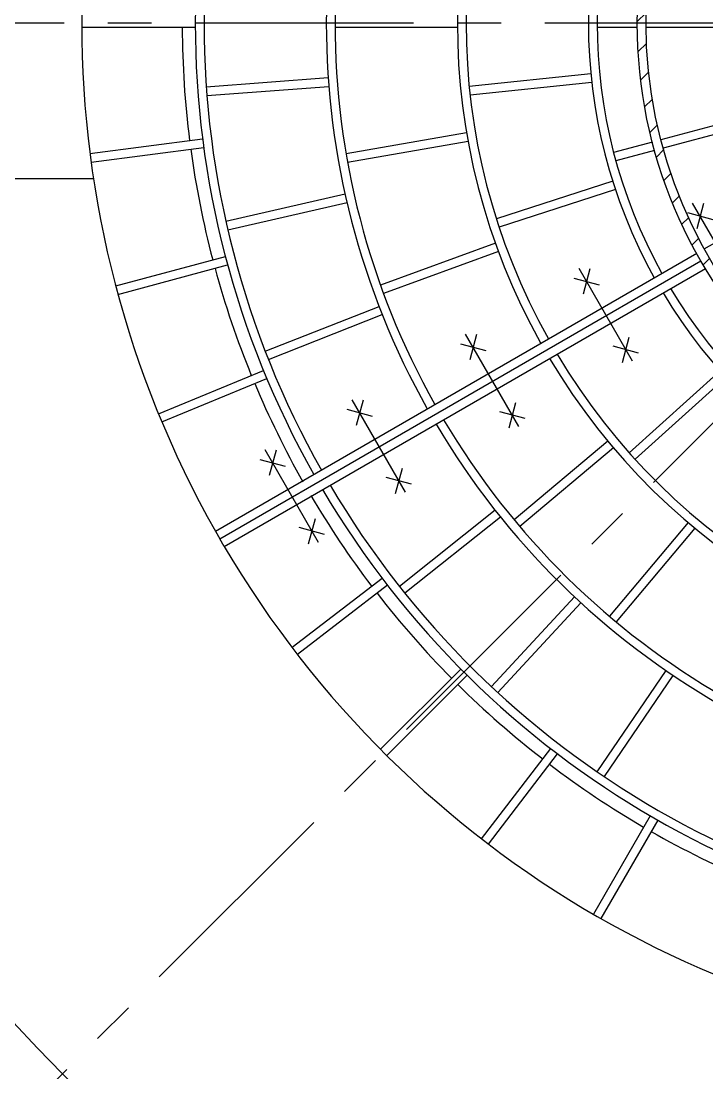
# Model space of a CAD drawing. Extents: x -2 to 23782, y -2 to 16822.
# Drawn here: x 18318 to 19103, y 11209 to 12412 of the extents above; entities that cross this region are included whole.
import ezdxf

# ---------------------------------------------------------------- set-up
doc = ezdxf.new("R2010")
doc.units = 0
doc.header["$LTSCALE"] = 200
doc.header["$MEASUREMENT"] = 0
doc.linetypes.add('F', pattern=[0.75, 0.5, -0.25])
doc.linetypes.add('G', pattern=[2, 1.25, -0.25, 0.25, -0.25])
for name, color, linetype in [('01', 7, 'CONTINUOUS'), ('02', 1, 'CONTINUOUS'), ('04', 2, 'F'), ('05', 4, 'G')]:
    doc.layers.add(name, color=color, linetype=linetype)

msp = doc.modelspace()

# ---------------------------------------------------------------- hatches: boundary and pattern name
at = {"layer": '02'}
h = msp.add_hatch(dxfattribs=at)
h.set_pattern_fill('ANSI31', color=256, scale=600, angle=90, style=0)
edge = h.paths.add_edge_path(flags=16)
edge.add_arc((19567.1738, 12409.8678), 1700, 0, 360)
edge = h.paths.add_edge_path()
edge.add_arc((19567.1738, 12409.8678), 1782, 90, 135)
edge.add_arc((19567.1738, 12409.8678), 1782, 135, 225)
edge.add_arc((19567.1738, 12409.8678), 1782, 225, 315)
edge.add_arc((19567.1738, 12409.8678), 1782, 315, 405)
edge.add_arc((19567.1738, 12409.8678), 1782, 45, 90)
h = msp.add_hatch(dxfattribs=at)
h.set_pattern_fill('ANSI31', color=256, scale=200, style=0)
edge = h.paths.add_edge_path(flags=16)
edge.add_arc((19567.1738, 12409.8678), 534, 0, 360)
edge = h.paths.add_edge_path()
edge.add_arc((19567.1738, 12409.8678), 544, 0, 360)

# ---------------------------------------------------------------- linework, layer by layer
at = {"layer": '01'}
for p, q in [((18517.1857, 12404.8678), (18387.1738, 12404.8678)), ((18817.1905, 12404.8678), (18677.1879, 12404.8678)), ((19023.1968, 12404.8678), (18977.195, 12404.8678)), ((19117.2016, 12404.8678), (19033.1972, 12404.8678)), ((18969.9588, 12352.1256), (18830.7218, 12337.4912)), ((18529.7202, 12337.1355), (18669.3306, 12347.5978)), ((18530.4675, 12327.1634), (18670.0779, 12337.6258)), ((18971.004, 12342.1803), (18831.7671, 12327.5459)), ((19099.7973, 12151.5749), (19441.2399, 12348.7069)), ((19131.2399, 12298.2361), (19050.0979, 12276.4942)), ((18396.6583, 12260.8097), (18525.5159, 12277.7741)), ((18827.7162, 12284.5586), (18689.8405, 12260.2474)), ((19133.8281, 12288.5768), (19052.6861, 12266.8349)), ((18397.9635, 12250.8952), (18526.8211, 12267.8597)), ((18829.4527, 12274.7106), (18691.577, 12250.3994)), ((19040.4383, 12273.9059), (18996.0039, 12261.9997)), ((19043.0265, 12264.2466), (18998.5921, 12252.3405)), ((18995.0146, 12229.2194), (18861.863, 12185.9558)), ((18998.1048, 12219.7088), (18864.9531, 12176.4452)), ((18552.1479, 12183.3234), (18688.6396, 12214.4767)), ((18554.3731, 12173.5741), (18690.8648, 12204.7275)), ((19080.5456, 12193.1219), (19109.5234, 12185.3573)), ((19098.9168, 12203.7285), (19091.1522, 12174.7507)), ((18860.7099, 12158.0569), (18729.1505, 12110.1732)), ((18540.3005, 11828.5493), (19091.1356, 12146.5741)), ((18864.1301, 12148.66), (18732.5707, 12100.7763)), ((18426.1282, 12109.302), (18551.6691, 12142.9406)), ((18428.7164, 12099.6427), (18554.2573, 12133.2813)), ((18545.3005, 11819.889), (19096.056, 12137.8678)), ((18550.3005, 11811.2288), (19101.1356, 12129.2536)), ((18969.013, 12128.7285), (18961.2484, 12099.7507)), ((18950.6418, 12118.1219), (18979.6196, 12110.3573)), ((18597.2496, 12034.5719), (18727.5737, 12085.7204)), ((18600.903, 12025.2632), (18731.2271, 12076.4116)), ((18839.1092, 12053.7285), (18831.3446, 12024.7507)), ((19006.2484, 12021.8085), (19014.013, 12050.7862)), ((18820.738, 12043.1219), (18849.7158, 12035.3573)), ((19024.6196, 12032.4151), (18995.6418, 12040.1796)), ((18475.1217, 11962.937), (18595.1979, 12012.6742)), ((18478.9485, 11953.6982), (18599.0247, 12003.4354)), ((19117.9567, 12012.1191), (19013.9135, 11918.4382)), ((19124.6481, 12004.6877), (19020.6048, 11911.0068)), ((18709.2054, 11978.7285), (18701.4408, 11949.7507)), ((18690.8342, 11968.1219), (18719.812, 11960.3573)), ((18894.7158, 11957.4151), (18865.738, 11965.1796)), ((18876.3446, 11946.8085), (18884.1092, 11975.7862)), ((18989.4393, 11931.6181), (18882.1911, 11841.6261)), ((18609.6125, 11921.2285), (18601.8479, 11892.2507)), ((18995.8672, 11923.9576), (18888.619, 11833.9657)), ((18591.2413, 11910.6219), (18620.2191, 11902.8573)), ((18746.4408, 11871.8085), (18754.2054, 11900.7862)), ((18764.812, 11882.4151), (18735.8342, 11890.1796)), ((18860.405, 11852.6625), (18750.9449, 11765.3755)), ((18866.6397, 11844.844), (18757.1797, 11757.557)), ((18665.2191, 11824.9151), (18636.2413, 11832.6796)), ((18646.8479, 11814.3085), (18654.6125, 11843.2862)), ((19081.2636, 11838.5612), (18991.2716, 11731.313)), ((19088.924, 11832.1333), (18998.9321, 11724.8851)), ((18540.3005, 11828.5493), (18545.3005, 11819.889)), ((18550.3005, 11811.2288), (18545.3005, 11819.889)), ((18731.1184, 11774.6424), (18627.9815, 11695.5026)), ((18737.2061, 11766.7088), (18634.0691, 11687.569)), ((18856.1371, 11650.9036), (18951.3625, 11753.5322)), ((18863.4676, 11644.1018), (18958.6931, 11746.7305)), ((18729.2822, 11579.0473), (18821.1846, 11670.9497)), ((18736.3533, 11571.9763), (18828.2556, 11663.8786)), ((18977.1965, 11553.4061), (19056.0624, 11669.081)), ((18985.4589, 11547.7729), (19064.3248, 11663.4478)), ((18844.8944, 11476.7883), (18924.0148, 11579.9001)), ((18852.8279, 11470.7007), (18931.9483, 11573.8125)), ((19037.8496, 11503.0515), (18972.8437, 11390.4579)), ((19046.5099, 11498.0515), (18981.5039, 11385.4579))]:
    msp.add_line(p, q, dxfattribs=at)
for radius in [1700, 544, 534]:
    msp.add_circle((19567.1738, 12409.8678), radius, dxfattribs=at)
for centre, radius, start, end in [((19557.1738, 12427.1884), 1180, 29.5144367, 29.5144367), ((19577.1738, 12427.1884), 1180, 329.5144367, 329.5144367), ((19547.1738, 12409.8678), 1180, 89.5144367, 89.5144367), ((19587.1738, 12409.8678), 1180, 269.5144367, 269.5144367), ((19557.1738, 12392.5473), 1180, 149.5144367, 149.5144367), ((19577.1738, 12392.5473), 1180, 209.5144367, 209.5144367), ((19557.1738, 12427.1884), 740, 29.2257091, 29.2257091), ((19557.1738, 12427.1884), 740, 29.2257091, 29.2257091), ((19577.1738, 12427.1884), 740, 329.2257091, 329.2257091), ((19577.1738, 12427.1884), 740, 329.2257091, 329.2257091), ((19547.1738, 12409.8678), 740, 89.2257091, 89.2257091), ((19587.1738, 12409.8678), 740, 269.2257091, 269.2257091), ((19587.1738, 12409.8678), 740, 269.2257091, 269.2257091), ((19557.1738, 12392.5473), 740, 149.2257091, 149.2257091), ((19557.1738, 12392.5473), 740, 149.2257091, 149.2257091), ((19577.1738, 12392.5473), 740, 209.2257091, 209.2257091), ((19577.1738, 12392.5473), 740, 209.2257091, 209.2257091), ((19557.1738, 12427.1884), 590, 29.0288386, 29.0288386), ((19557.1738, 12427.1884), 590, 29.0288386, 29.0288386), ((19577.1738, 12427.1884), 590, 329.0288386, 329.0288386), ((19577.1738, 12427.1884), 590, 329.0288386, 329.0288386), ((19547.1738, 12409.8678), 590, 89.0288386, 89.0288386), ((19587.1738, 12409.8678), 590, 269.0288386, 269.0288386), ((19587.1738, 12409.8678), 590, 269.0288386, 269.0288386), ((19567.1738, 12409.8678), 1180, 150.4855633, 209.5144367), ((19557.1738, 12392.5473), 590, 149.0288386, 149.0288386), ((19557.1738, 12392.5473), 590, 149.0288386, 149.0288386), ((19577.1738, 12392.5473), 590, 209.0288386, 209.0288386), ((19577.1738, 12392.5473), 590, 209.0288386, 209.0288386), ((19567.1738, 12409.8678), 1050, 150.5456823, 209.4543177), ((19567.1738, 12409.8678), 1040, 150.5509294, 209.4490706), ((19567.1738, 12409.8678), 900, 150.6366329, 209.3633671), ((19567.1738, 12409.8678), 890, 150.6437863, 209.3562137), ((19567.1738, 12409.8678), 750, 150.7639664, 209.2360336), ((19567.1738, 12409.8678), 740, 150.7742909, 209.2257091), ((19567.1738, 12409.8678), 600, 150.9549739, 209.0450261), ((19567.1738, 12409.8678), 590, 150.9711614, 209.0288386), ((19567.1738, 12409.8678), 1065, 180.2689953, 187.2310047), ((19567.1738, 12409.8678), 1065, 187.7689953, 194.7310047), ((19567.1738, 12409.8678), 1065, 195.2689953, 202.2310047), ((19567.1738, 12409.8678), 600, 210.9549739, 269.0450261), ((19567.1738, 12409.8678), 590, 210.9711614, 269.0288386), ((19567.1738, 12409.8678), 750, 210.7639664, 269.2360336), ((19567.1738, 12409.8678), 740, 210.7742909, 269.2257091), ((19567.1738, 12409.8678), 1065, 202.7689953, 209.5144367), ((19567.1738, 12409.8678), 890, 210.6437863, 269.3562137), ((19567.1738, 12409.8678), 900, 210.6366329, 269.3633671), ((19567.1738, 12409.8678), 1040, 210.5509294, 269.4490706), ((19567.1738, 12409.8678), 1065, 210.4855633, 217.2310047), ((19567.1738, 12409.8678), 1050, 210.5456823, 269.4543177), ((19567.1738, 12409.8678), 1180, 210.4855633, 269.5144367), ((19567.1738, 12409.8678), 1065, 217.7689953, 224.7310047), ((19567.1738, 12409.8678), 1065, 225.2689953, 232.2310047), ((19567.1738, 12409.8678), 1065, 232.7689953, 239.7310047), ((19567.1738, 12409.8678), 1065, 240.2689953, 247.2310047)]:
    msp.add_arc(centre, radius, start, end, dxfattribs=at)
at = {"layer": '04'}
msp.add_line((18400.6765, 12231.8678), (17904.2393, 12231.8678), dxfattribs=at)
at = {"layer": '05'}
for p, q in [((19567.1738, 12409.8678), (17213.9676, 12409.8678)), ((17627.5048, 10470.1988), (19567.1738, 12409.8678)), ((19147.5345, 12098.307), (19086.4551, 12204.0996)), ((19017.6307, 12023.307), (18956.5513, 12129.0996)), ((18887.7269, 11948.307), (18826.6475, 12054.0996)), ((18757.8231, 11873.307), (18696.7437, 11979.0996)), ((18658.2302, 11815.807), (18597.1508, 11921.5996))]:
    msp.add_line(p, q, dxfattribs=at)

doc.saveas('drawing.dxf')
